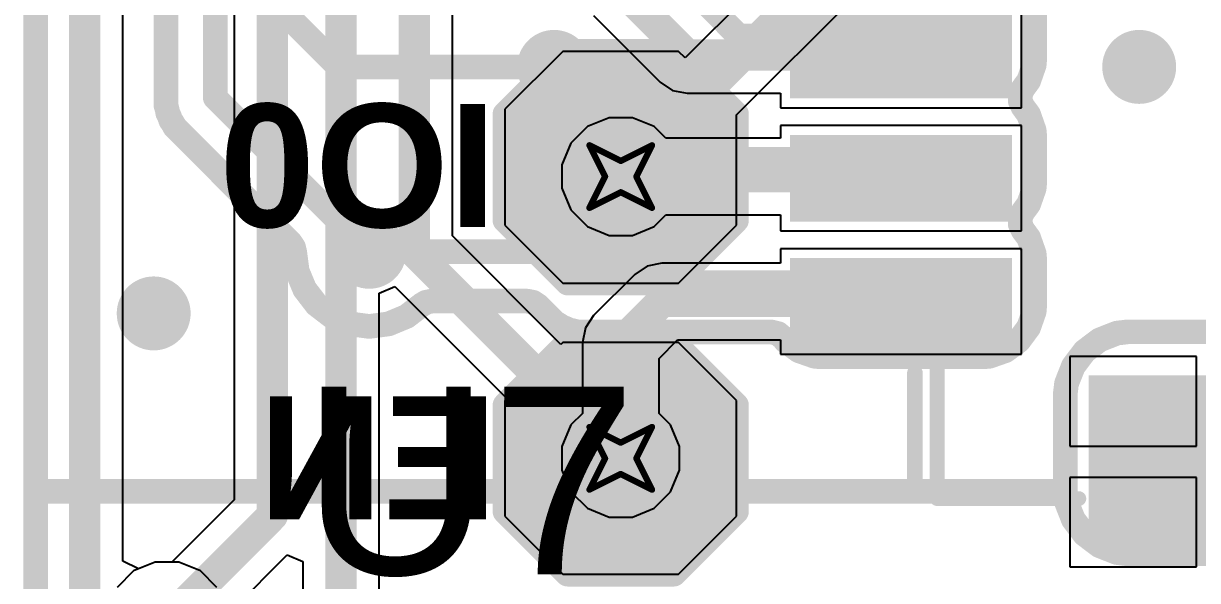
# Model space of a CAD drawing. Header units: inches. Extents: x 0 to 12.4, y -0.6 to 2.2.
# Drawn here: x 2.1051 to 2.4803, y 0.6929 to 0.8708 of the extents above; entities that cross this region are included whole.
import ezdxf

# ---------------------------------------------------------------- set-up
doc = ezdxf.new("R2010")
doc.units = ezdxf.units.IN
doc.header["$MEASUREMENT"] = 0
for name, color, linetype in [('Bottom Layer', 5, 'Continuous'), ('Bottom Overlay', 54, 'Continuous'), ('Bottom Paste', 16, 'Continuous'), ('Bottom Solder', 6, 'Continuous'), ('Dimension', 6, 'Continuous'), ('Drill Drawing', 1, 'Continuous'), ('Mechanical 4', 56, 'Continuous'), ('Top Layer', 1, 'Continuous'), ('Top Overlay', 2, 'Continuous'), ('Top Paste', 8, 'Continuous'), ('Top Solder', 216, 'Continuous'), ('Via Holes', 16, 'Continuous')]:
    doc.layers.add(name, color=color, linetype=linetype)
doc.styles.add('Arial', font='', dxfattribs={"height": 0.2})
doc.styles.add('Arial_Bold', font='', dxfattribs={"height": 0.2})
doc.styles.get('Arial').set_extended_font_data('Arial')
doc.styles.get('Arial_Bold').set_extended_font_data('Arial', bold=True)

# ---------------------------------------------------------------- blocks, each defined once
blk = doc.blocks.new('T__________B_41')
at = {"layer": 'Bottom Layer'}
blk.add_hatch(color=5, dxfattribs=at).paths.add_polyline_path([(0.015, 0.03), (-0.015, 0.03), (-0.03, 0.015), (-0.03, -0.015), (-0.015, -0.03), (0.015, -0.03), (0.03, -0.015), (0.03, 0.015)])
at = {"layer": 'Bottom Paste'}
blk.add_hatch(color=16, dxfattribs=at).paths.add_polyline_path([(0.015, 0.03), (-0.015, 0.03), (-0.03, 0.015), (-0.03, -0.015), (-0.015, -0.03), (0.015, -0.03), (0.03, -0.015), (0.03, 0.015)])
at = {"layer": 'Bottom Solder'}
blk.add_hatch(color=6, dxfattribs=at).paths.add_polyline_path([(0.017, 0.034), (-0.017, 0.034), (-0.034, 0.017), (-0.034, -0.017), (-0.017, -0.034), (0.017, -0.034), (0.034, -0.017), (0.034, 0.017)])
at = {"layer": 'Bottom Overlay', "const_width": 0.007874}
for points in [[(-0.017, 0.037), (-0.037, 0.017)], [(0.017, 0.037), (-0.017, 0.037)], [(0.017, 0.037), (-0.017, 0.037)], [(0.037, 0.017), (0.017, 0.037)], [(-0.037, 0.017), (-0.037, -0.017)], [(0.037, 0.017), (0.037, -0.017)], [(-0.017, -0.037), (-0.037, -0.017)], [(0.037, -0.017), (0.017, -0.037)], [(0.017, -0.037), (-0.017, -0.037)], [(0.017, -0.037), (-0.017, -0.037)]]:
    blk.add_lwpolyline(points, dxfattribs=at)
at = {"layer": 'Bottom Overlay', "const_width": 0.003937}
for points in [[(-0.0189685, 0.037, 1), (-0.0150315, 0.037, 1)], [(-0.0189685, 0.037, 1), (-0.0150315, 0.037, 1)], [(-0.0189685, 0.037, 1), (-0.0150315, 0.037, 1)], [(0.0150315, 0.037, 1), (0.0189685, 0.037, 1)], [(0.0150315, 0.037, 1), (0.0189685, 0.037, 1)], [(0.0150315, 0.037, 1), (0.0189685, 0.037, 1)], [(-0.0389685, 0.017, 1), (-0.0350315, 0.017, 1)], [(-0.0389685, 0.017, 1), (-0.0350315, 0.017, 1)], [(0.0350315, 0.017, 1), (0.0389685, 0.017, 1)], [(0.0350315, 0.017, 1), (0.0389685, 0.017, 1)], [(-0.0389685, -0.017, 1), (-0.0350315, -0.017, 1)], [(-0.0389685, -0.017, 1), (-0.0350315, -0.017, 1)], [(0.0350315, -0.017, 1), (0.0389685, -0.017, 1)], [(0.0350315, -0.017, 1), (0.0389685, -0.017, 1)], [(-0.0189685, -0.037, 1), (-0.0150315, -0.037, 1)], [(-0.0189685, -0.037, 1), (-0.0150315, -0.037, 1)], [(-0.0189685, -0.037, 1), (-0.0150315, -0.037, 1)], [(0.0150315, -0.037, 1), (0.0189685, -0.037, 1)], [(0.0150315, -0.037, 1), (0.0189685, -0.037, 1)], [(0.0150315, -0.037, 1), (0.0189685, -0.037, 1)]]:
    blk.add_lwpolyline(points, format="xyb", close=True, dxfattribs=at)
blk = doc.blocks.new('T__________B_42')
at = {"layer": 'Bottom Layer'}
blk.add_hatch(color=5, dxfattribs=at).paths.add_polyline_path([(0.015, 0.03), (-0.015, 0.03), (-0.03, 0.015), (-0.03, -0.015), (-0.015, -0.03), (0.015, -0.03), (0.03, -0.015), (0.03, 0.015)])
at = {"layer": 'Bottom Paste'}
blk.add_hatch(color=16, dxfattribs=at).paths.add_polyline_path([(0.015, 0.03), (-0.015, 0.03), (-0.03, 0.015), (-0.03, -0.015), (-0.015, -0.03), (0.015, -0.03), (0.03, -0.015), (0.03, 0.015)])
at = {"layer": 'Bottom Solder'}
blk.add_hatch(color=6, dxfattribs=at).paths.add_polyline_path([(0.017, 0.034), (-0.017, 0.034), (-0.034, 0.017), (-0.034, -0.017), (-0.017, -0.034), (0.017, -0.034), (0.034, -0.017), (0.034, 0.017)])
at = {"layer": 'Bottom Overlay', "const_width": 0.007874}
for points in [[(-0.017, 0.037), (-0.037, 0.017)], [(0.017, 0.037), (-0.017, 0.037)], [(0.017, 0.037), (-0.017, 0.037)], [(0.037, 0.017), (0.017, 0.037)], [(-0.037, 0.017), (-0.037, -0.017)], [(0.037, 0.017), (0.037, -0.017)], [(-0.017, -0.037), (-0.037, -0.017)], [(0.037, -0.017), (0.017, -0.037)], [(0.017, -0.037), (-0.017, -0.037)], [(0.017, -0.037), (-0.017, -0.037)]]:
    blk.add_lwpolyline(points, dxfattribs=at)
at = {"layer": 'Bottom Overlay', "const_width": 0.003937}
for points in [[(-0.0189685, 0.037, 1), (-0.0150315, 0.037, 1)], [(-0.0189685, 0.037, 1), (-0.0150315, 0.037, 1)], [(-0.0189685, 0.037, 1), (-0.0150315, 0.037, 1)], [(0.0150315, 0.037, 1), (0.0189685, 0.037, 1)], [(0.0150315, 0.037, 1), (0.0189685, 0.037, 1)], [(0.0150315, 0.037, 1), (0.0189685, 0.037, 1)], [(-0.0389685, 0.017, 1), (-0.0350315, 0.017, 1)], [(-0.0389685, 0.017, 1), (-0.0350315, 0.017, 1)], [(0.0350315, 0.017, 1), (0.0389685, 0.017, 1)], [(0.0350315, 0.017, 1), (0.0389685, 0.017, 1)], [(-0.0389685, -0.017, 1), (-0.0350315, -0.017, 1)], [(-0.0389685, -0.017, 1), (-0.0350315, -0.017, 1)], [(0.0350315, -0.017, 1), (0.0389685, -0.017, 1)], [(0.0350315, -0.017, 1), (0.0389685, -0.017, 1)], [(-0.0189685, -0.037, 1), (-0.0150315, -0.037, 1)], [(-0.0189685, -0.037, 1), (-0.0150315, -0.037, 1)], [(-0.0189685, -0.037, 1), (-0.0150315, -0.037, 1)], [(0.0150315, -0.037, 1), (0.0189685, -0.037, 1)], [(0.0150315, -0.037, 1), (0.0189685, -0.037, 1)], [(0.0150315, -0.037, 1), (0.0189685, -0.037, 1)]]:
    blk.add_lwpolyline(points, format="xyb", close=True, dxfattribs=at)
blk = doc.blocks.new('V________T______55')
at = {"layer": 'Top Layer'}
for points in [[(-0.17322825, 0.08513775), (-0.12598415, 0.08513775), (-0.12598415, 0.01427165), (-0.17322825, 0.01427165)], [(0.12598435, 0.08513775), (0.17322845, 0.08513775), (0.17322845, 0.01427165), (0.12598435, 0.01427165)], [(-0.1082676, -0.01820865), (-0.0885826, -0.01820865), (-0.0885826, -0.08120075), (-0.1082676, -0.08120075)], [(-0.0688975, -0.01820865), (-0.0492125, -0.01820865), (-0.0492125, -0.08120075), (-0.0688975, -0.08120075)], [(-0.0295274, -0.01820865), (-0.0098424, -0.01820865), (-0.0098424, -0.08120075), (-0.0295274, -0.08120075)], [(0.0098426, -0.01820865), (0.0295276, -0.01820865), (0.0295276, -0.08120075), (0.0098426, -0.08120075)], [(0.0492127, -0.01820865), (0.0688977, -0.01820865), (0.0688977, -0.08120075), (0.0492127, -0.08120075)], [(0.0885828, -0.01820865), (0.1082678, -0.01820865), (0.1082678, -0.08120075), (0.0885828, -0.08120075)]]:
    blk.add_hatch(color=1, dxfattribs=at).paths.add_polyline_path(points)
at = {"layer": 'Top Paste'}
for points in [[(-0.17322825, 0.08513775), (-0.12598415, 0.08513775), (-0.12598415, 0.01427165), (-0.17322825, 0.01427165)], [(0.12598435, 0.08513775), (0.17322845, 0.08513775), (0.17322845, 0.01427165), (0.12598435, 0.01427165)], [(-0.1082676, -0.01820865), (-0.0885826, -0.01820865), (-0.0885826, -0.08120075), (-0.1082676, -0.08120075)], [(-0.0688975, -0.01820865), (-0.0492125, -0.01820865), (-0.0492125, -0.08120075), (-0.0688975, -0.08120075)], [(-0.0295274, -0.01820865), (-0.0098424, -0.01820865), (-0.0098424, -0.08120075), (-0.0295274, -0.08120075)], [(0.0098426, -0.01820865), (0.0295276, -0.01820865), (0.0295276, -0.08120075), (0.0098426, -0.08120075)], [(0.0492127, -0.01820865), (0.0688977, -0.01820865), (0.0688977, -0.08120075), (0.0492127, -0.08120075)], [(0.0885828, -0.01820865), (0.1082678, -0.01820865), (0.1082678, -0.08120075), (0.0885828, -0.08120075)]]:
    blk.add_hatch(color=8, dxfattribs=at).paths.add_polyline_path(points)
at = {"layer": 'Top Solder'}
for points in [[(-0.17722825, 0.08913775), (-0.12198415, 0.08913775), (-0.12198415, 0.01027165), (-0.17722825, 0.01027165)], [(0.12198435, 0.08913775), (0.17722845, 0.08913775), (0.17722845, 0.01027165), (0.12198435, 0.01027165)], [(-0.1122676, -0.01420865), (-0.0845826, -0.01420865), (-0.0845826, -0.08520075), (-0.1122676, -0.08520075)], [(-0.0728975, -0.01420865), (-0.0452125, -0.01420865), (-0.0452125, -0.08520075), (-0.0728975, -0.08520075)], [(-0.0335274, -0.01420865), (-0.0058424, -0.01420865), (-0.0058424, -0.08520075), (-0.0335274, -0.08520075)], [(0.0058426, -0.01420865), (0.0335276, -0.01420865), (0.0335276, -0.08520075), (0.0058426, -0.08520075)], [(0.0452127, -0.01420865), (0.0728977, -0.01420865), (0.0728977, -0.08520075), (0.0452127, -0.08520075)], [(0.0845828, -0.01420865), (0.1122678, -0.01420865), (0.1122678, -0.08520075), (0.0845828, -0.08520075)]]:
    blk.add_hatch(color=216, dxfattribs=at).paths.add_polyline_path(points)
at = {"layer": 'Top Overlay', "const_width": 0.005}
for points in [[(0.115441, 0.085559), (-0.113559, 0.085559)], [(-0.159811, -0.0452756), (-0.159811, -0.0047402)], [(0.1598112, -0.0452756), (0.1598112, -0.0047402)], [(-0.1212756, -0.0452756), (-0.159811, -0.0452756)], [(0.1598112, -0.0452756), (0.1212758, -0.0452756)], [(-0.119, -0.061), (-0.124, -0.056)], [(-0.124, -0.066), (-0.124, -0.056)], [(-0.124, -0.066), (-0.119, -0.061)]]:
    blk.add_lwpolyline(points, dxfattribs=at)
at = {"layer": 'Top Overlay', "const_width": 0.0025}
for points in [[(-0.114809, 0.085559, 1), (-0.112309, 0.085559, 1)], [(0.114191, 0.085559, 1), (0.116691, 0.085559, 1)], [(-0.161061, -0.0047402, 1), (-0.158561, -0.0047402, 1)], [(0.1585612, -0.0047402, 1), (0.1610612, -0.0047402, 1)], [(-0.161061, -0.0452756, 1), (-0.158561, -0.0452756, 1)], [(-0.161061, -0.0452756, 1), (-0.158561, -0.0452756, 1)], [(-0.1225256, -0.0452756, 1), (-0.1200256, -0.0452756, 1)], [(0.1200258, -0.0452756, 1), (0.1225258, -0.0452756, 1)], [(0.1585612, -0.0452756, 1), (0.1610612, -0.0452756, 1)], [(0.1585612, -0.0452756, 1), (0.1610612, -0.0452756, 1)], [(-0.12525, -0.056, 1), (-0.12275, -0.056, 1)], [(-0.12525, -0.056, 1), (-0.12275, -0.056, 1)], [(-0.12025, -0.061, 1), (-0.11775, -0.061, 1)], [(-0.12025, -0.061, 1), (-0.11775, -0.061, 1)], [(-0.12525, -0.066, 1), (-0.12275, -0.066, 1)], [(-0.12525, -0.066, 1), (-0.12275, -0.066, 1)]]:
    blk.add_lwpolyline(points, format="xyb", close=True, dxfattribs=at)

msp = doc.modelspace()

# ---------------------------------------------------------------- hatches: boundary and pattern name
at = {"layer": 'Bottom Layer'}
h = msp.add_hatch(color=5, dxfattribs=at)
edge = h.paths.add_edge_path()
edge.add_arc((2.2960079, 0.8219291), 0.011811, 0, 360)
h = msp.add_hatch(color=5, dxfattribs=at)
edge = h.paths.add_edge_path()
edge.add_arc((2.2960079, 0.7319291), 0.011811, 0, 360)
at = {"layer": 'Dimension'}
h = msp.add_hatch(color=6, dxfattribs=at)
edge = h.paths.add_edge_path()
edge.add_arc((2.274699, 0.8569651), 0.011811, 0, 360)
h = msp.add_hatch(color=6, dxfattribs=at)
edge = h.paths.add_edge_path()
edge.add_arc((2.274699, 0.8569651), 0.011811, 0, 360)
h = msp.add_hatch(color=6, dxfattribs=at)
edge = h.paths.add_edge_path()
edge.add_arc((2.4617068, 0.8569651), 0.011811, 0, 360)
h = msp.add_hatch(color=6, dxfattribs=at)
edge = h.paths.add_edge_path()
edge.add_arc((2.2156439, 0.79791), 0.011811, 0, 360)
h = msp.add_hatch(color=6, dxfattribs=at)
edge = h.paths.add_edge_path()
edge.add_arc((2.1467462, 0.778225), 0.011811, 0, 360)
at = {"layer": 'Top Layer'}
h = msp.add_hatch(color=1, dxfattribs=at)
edge = h.paths.add_edge_path()
edge.add_arc((2.2960079, 0.8219291), 0.011811, 0, 360)
h = msp.add_hatch(color=1, dxfattribs=at)
edge = h.paths.add_edge_path()
edge.add_arc((2.2960079, 0.7319291), 0.011811, 0, 360)
at = {"layer": 'Via Holes'}
h = msp.add_hatch(color=7, dxfattribs=at)
edge = h.paths.add_edge_path()
edge.add_arc((2.2960079, 0.8219291), 0.0059055, 0, 360)
h = msp.add_hatch(color=7, dxfattribs=at)
edge = h.paths.add_edge_path()
edge.add_arc((2.2960079, 0.7319291), 0.0059055, 0, 360)

# ---------------------------------------------------------------- linework, layer by layer
at = {"layer": 'Bottom Layer'}
for p, q in [((2.2422351, 0.8030049), (2.2422351, 1.721)), ((2.1724133, 1.131022), (2.1724133, 0.7187163)), ((2.4347649, 0.9779891), (2.3166064, 0.8598306)), ((2.3330079, 0.8416261), (2.4556515, 0.9642697)), ((2.2775079, 0.8619291), (2.2590079, 0.8434291)), ((2.3145079, 0.8619291), (2.2775079, 0.8619291)), ((2.3166064, 0.8598306), (2.3145079, 0.8619291)), ((2.2590079, 0.8434291), (2.2590079, 0.8064291)), ((2.3330079, 0.8064291), (2.3330079, 0.8416261)), ((2.2769094, 0.7683306), (2.2422351, 0.8030049)), ((2.2590079, 0.8064291), (2.2775079, 0.7879291)), ((2.3145079, 0.7879291), (2.3330079, 0.8064291)), ((2.2188317, 0.7847312), (2.2238317, 0.7868023)), ((2.2188317, 0.6304714), (2.2188317, 0.7847312)), ((2.2238317, 0.7868023), (2.2596064, 0.7510276)), ((2.2775079, 0.7879291), (2.3145079, 0.7879291)), ((2.2775079, 0.7689291), (2.2769094, 0.7683306)), ((2.3145079, 0.7689291), (2.2775079, 0.7689291)), ((2.3330079, 0.7504291), (2.3145079, 0.7689291)), ((2.2596064, 0.7510276), (2.2590079, 0.7504291)), ((2.2590079, 0.7504291), (2.2590079, 0.7134291)), ((2.3330079, 0.7134291), (2.3330079, 0.7504291)), ((2.1724133, 0.7187163), (2.152508, 0.698811)), ((2.2590079, 0.7134291), (2.2775079, 0.6949291)), ((2.3145079, 0.6949291), (2.3330079, 0.7134291)), ((2.1472583, 0.698811), (2.1403444, 0.6959472)), ((2.152508, 0.698811), (2.1472583, 0.698811)), ((2.169811, 0.681508), (2.1893615, 0.7010585)), ((2.1893615, 0.7010585), (2.1943615, 0.6989874)), ((2.1943615, 0.6989874), (2.1943615, 0.6254035)), ((2.1403444, 0.6959472), (2.1350528, 0.6906556)), ((2.2775079, 0.6949291), (2.3145079, 0.6949291))]:
    msp.add_line(p, q, dxfattribs=at)
at = {"layer": 'Bottom Layer', "const_width": 0.01}
for points in [[(2.23, 0.797937), (2.23, 1.721)], [(2.2065966, 0.6254035), (2.2065966, 1.4204034)], [(2.1846484, 0.7136484), (2.1846484, 1.1703517)], [(2.2960079, 0.8219291), (2.447, 0.9729212)], [(2.23, 0.797937), (2.2960079, 0.7319291)], [(2.151, 0.68), (2.1846484, 0.7136484)]]:
    msp.add_lwpolyline(points, dxfattribs=at)
at = {"layer": 'Bottom Layer', "const_width": 0.005}
for points in [[(2.2935079, 0.8219291, 1), (2.2985079, 0.8219291, 1)], [(2.2275, 0.797937, 1), (2.2325, 0.797937, 1)], [(2.2275, 0.797937, 1), (2.2325, 0.797937, 1)], [(2.2935079, 0.7319291, 1), (2.2985079, 0.7319291, 1)], [(2.1821484, 0.7136484, 1), (2.1871484, 0.7136484, 1)], [(2.1821484, 0.7136484, 1), (2.1871484, 0.7136484, 1)]]:
    msp.add_lwpolyline(points, format="xyb", close=True, dxfattribs=at)
at = {"layer": 'Dimension', "const_width": 0.007874}
for points in [[(2.1090691, 0.7214099), (2.1090691, 1.11977)], [(2.1506635, 0.84962), (2.1506635, 1.0058438)], [(2.1664313, 0.8471226), (2.1664313, 1.0046029)], [(2.3140691, 0.8864927), (2.3337541, 0.8668076)], [(2.1861163, 0.8766502), (2.2058013, 0.8569651)], [(2.428262, 0.8587657), (2.428262, 0.8748496)], [(2.3337541, 0.8668076), (2.3859194, 0.8668076)], [(2.2058013, 0.8569651), (2.274699, 0.8569651)], [(2.274699, 0.8569651), (2.3042265, 0.8274376)], [(2.4263837, 0.8525209), (2.4281496, 0.8575675)], [(2.4281496, 0.8575675), (2.428262, 0.8587657)], [(2.424539, 0.8500214), (2.4263837, 0.8525209)], [(2.1506635, 0.8446252), (2.1506635, 0.84962)], [(2.4236944, 0.8481496), (2.424539, 0.8500214)], [(2.4236944, 0.8460958), (2.4236944, 0.8481496)], [(2.1506635, 0.8446252), (2.1507822, 0.8442598)], [(2.1507822, 0.8442598), (2.1507823, 0.8442597)], [(2.1507823, 0.8442597), (2.1509331, 0.8437956)], [(2.1664313, 0.8471226), (2.2156439, 0.79791)], [(2.4236944, 0.8460958), (2.424539, 0.8442238)], [(2.424539, 0.8442238), (2.4263837, 0.8417243)], [(2.1509331, 0.8437956), (2.1511118, 0.843051)], [(2.1511118, 0.843051), (2.1512483, 0.8421894)], [(2.1512483, 0.8421894), (2.1514227, 0.8418472)], [(2.1514227, 0.8418472), (2.1514228, 0.841847)], [(2.1514228, 0.841847), (2.1516443, 0.8414122)], [(2.1516443, 0.8414122), (2.1519374, 0.8407045)], [(2.1519374, 0.8407045), (2.152207, 0.839875)], [(2.4263837, 0.8417243), (2.4281496, 0.8366777)], [(2.152207, 0.839875), (2.1524327, 0.8395643)], [(2.1524327, 0.8395643), (2.1524328, 0.8395641)], [(2.1524328, 0.8395641), (2.1527197, 0.8391693)], [(2.1527197, 0.8391693), (2.1531198, 0.8385164)], [(2.1531198, 0.8385164), (2.1532891, 0.8381841)], [(2.1532891, 0.8381841), (2.1535159, 0.8377391)], [(2.1535159, 0.8377391), (2.1537875, 0.8374674)], [(2.1537875, 0.8374674), (2.1537876, 0.8374674)], [(2.1537876, 0.8374674), (2.1544042, 0.8368507)], [(2.1544042, 0.8368507), (2.1544043, 0.8368506)], [(2.1544043, 0.8368506), (2.19041, 0.800845)], [(2.4281496, 0.8366777), (2.428262, 0.8354795)], [(2.428262, 0.8193956), (2.428262, 0.8354795)], [(2.3042265, 0.8274376), (2.3859194, 0.8274376)], [(2.4263837, 0.8131509), (2.4281496, 0.8181974)], [(2.4281496, 0.8181974), (2.428262, 0.8193956)], [(2.4236944, 0.8087794), (2.424539, 0.8106514)], [(2.424539, 0.8106514), (2.4263837, 0.8131509)], [(2.4236944, 0.8067256), (2.4236944, 0.8087794)], [(2.4236944, 0.8067256), (2.424539, 0.8048537)], [(2.424539, 0.8048537), (2.4263837, 0.8023542)], [(2.19041, 0.800845), (2.1914679, 0.7992619)], [(2.1914679, 0.7992619), (2.1917387, 0.7979022)], [(2.4263837, 0.8023542), (2.4281496, 0.7973076)], [(2.1917387, 0.7979022), (2.1917981, 0.79791)], [(2.1917981, 0.79791), (2.1925688, 0.7920556)], [(2.2156439, 0.79791), (2.274699, 0.79791)], [(2.274699, 0.79791), (2.2845415, 0.7880675)], [(2.4281496, 0.7973076), (2.428262, 0.7961095)], [(2.428262, 0.7800255), (2.428262, 0.7961095)], [(2.1925688, 0.7920556), (2.1925689, 0.7920554)], [(2.1925689, 0.7920554), (2.1926106, 0.7917383)], [(2.1926106, 0.7917383), (2.192733, 0.7914428)], [(2.192733, 0.7914428), (2.1927331, 0.7914426)], [(2.1927331, 0.7914426), (2.1948704, 0.7862827)], [(2.2845415, 0.7880675), (2.3859194, 0.7880675)], [(2.1948704, 0.7862827), (2.1949928, 0.7859871)], [(2.1949928, 0.7859871), (2.1987824, 0.7810485)], [(2.1987824, 0.7810485), (2.203721, 0.777259)], [(2.2275667, 0.777259), (2.2325054, 0.7810485)], [(2.2325054, 0.7810485), (2.2325419, 0.7810009)], [(2.2325419, 0.7810009), (2.233694, 0.7817707)], [(2.233694, 0.7817707), (2.2355622, 0.7821423)], [(2.2355622, 0.7821423), (2.2661456, 0.7821423)], [(2.2661456, 0.7821423), (2.2680138, 0.7817707)], [(2.2680138, 0.7817707), (2.2695976, 0.7807124)], [(2.2695976, 0.7807124), (2.271626, 0.778684)], [(2.203721, 0.777259), (2.2094721, 0.7748768)], [(2.2218156, 0.7748768), (2.2275667, 0.777259)], [(2.271626, 0.778684), (2.2716261, 0.778684)], [(2.2716261, 0.7786839), (2.2716261, 0.778684)], [(2.2716261, 0.7786839), (2.2751579, 0.7751521)], [(2.4263837, 0.7737808), (2.4281496, 0.7788274)], [(2.4281496, 0.7788274), (2.428262, 0.7800255)], [(2.2094721, 0.7748768), (2.2156439, 0.7740643)], [(2.2156439, 0.7740643), (2.2218156, 0.7748768)], [(2.2751579, 0.7751521), (2.2759351, 0.7747562)], [(2.2759351, 0.7747562), (2.2765883, 0.7743559)], [(2.2765883, 0.7743559), (2.2766755, 0.7742925)], [(2.2766755, 0.7742925), (2.2772939, 0.7738432)], [(2.2772939, 0.7738432), (2.2781235, 0.7735737)], [(2.2781235, 0.7735737), (2.2788307, 0.7732807)], [(2.2788307, 0.7732807), (2.2796083, 0.7728846)], [(2.2796083, 0.7728846), (2.2804698, 0.7727482)], [(2.4232088, 0.7694789), (2.4263837, 0.7737808)], [(2.2804698, 0.7727482), (2.2812145, 0.7725694)], [(2.2812145, 0.7725694), (2.2820441, 0.7722998)], [(2.2820441, 0.7722998), (2.2833001, 0.7722998)], [(2.2833001, 0.7722998), (2.2833004, 0.7722998)], [(2.2833004, 0.7722998), (2.2833006, 0.7722998)], [(2.2833006, 0.7722998), (2.3440837, 0.7722998)], [(2.3440837, 0.7722998), (2.3462838, 0.7717759)], [(2.3462838, 0.7717759), (2.3480116, 0.7703169)], [(2.3480116, 0.7703169), (2.3486301, 0.7694789)], [(2.3486301, 0.7694789), (2.3489244, 0.7692617)], [(2.3489244, 0.7692617), (2.3489246, 0.7692615)], [(2.3489246, 0.7692615), (2.3523287, 0.7667492)], [(2.4189069, 0.766304), (2.4232088, 0.7694789)], [(2.444535, 0.766337), (2.4487501, 0.7695334)], [(2.4487501, 0.7695335), (2.4490162, 0.7697352)], [(2.4487501, 0.7695334), (2.4487501, 0.7695335)], [(2.4490162, 0.7697352), (2.4493268, 0.7698578)], [(2.4493268, 0.7698578), (2.449327, 0.7698578)], [(2.449327, 0.7698578), (2.4542674, 0.7718061)], [(2.4542674, 0.7718061), (2.4542675, 0.7718061)], [(2.4542675, 0.7718061), (2.4545587, 0.7719209)], [(2.4545587, 0.7719209), (2.4548692, 0.7719582)], [(2.4548692, 0.7719582), (2.4548695, 0.7719583)], [(2.4548695, 0.7719583), (2.4578965, 0.7723218)], [(2.4578965, 0.7723218), (2.4578971, 0.7723218)], [(2.4578971, 0.7723218), (2.4580414, 0.7723391)], [(2.4580414, 0.7723391), (2.5126164, 0.7723391)], [(2.3523287, 0.7667492), (2.352932, 0.766304)], [(2.352932, 0.766304), (2.3579785, 0.7645381)], [(2.4138604, 0.7645381), (2.4189069, 0.766304)], [(2.4410615, 0.7619056), (2.4440672, 0.7658693)], [(2.4440672, 0.7658693), (2.4440674, 0.7658695)], [(2.4440674, 0.7658695), (2.444269, 0.7661353)], [(2.444269, 0.7661353), (2.4445348, 0.7663369)], [(2.4445348, 0.7663369), (2.444535, 0.766337)], [(2.3579785, 0.7645381), (2.3591767, 0.7644257)], [(2.3591767, 0.7644257), (2.4125483, 0.7644257)], [(2.4125483, 0.7644257), (2.4126622, 0.7644257)], [(2.4126622, 0.7644257), (2.4138604, 0.7645381)], [(2.440669, 0.761388), (2.4410615, 0.7619056)], [(2.4390141, 0.7571914), (2.4405465, 0.7610773)], [(2.4405465, 0.7610774), (2.440669, 0.761388)], [(2.4405465, 0.7610773), (2.4405465, 0.7610774)], [(2.4380825, 0.7525077), (2.438446, 0.7555348)], [(2.438446, 0.755535), (2.4384833, 0.7558456)], [(2.438446, 0.7555348), (2.438446, 0.755535)], [(2.4384833, 0.7558456), (2.4390141, 0.7571914)], [(2.4380651, 0.7523628), (2.4380824, 0.7525071)], [(2.4380651, 0.7214099), (2.4380651, 0.7523628)], [(2.4380824, 0.7525071), (2.4380825, 0.7525077)], [(2.1090691, 0.6207446), (2.1090691, 0.7214099)], [(2.1090691, 0.7214099), (2.4380651, 0.7214099)], [(2.1090691, 0.7214099), (2.4380651, 0.7214099)], [(2.4380651, 0.7214099), (2.4380824, 0.7212656)], [(2.4380824, 0.7212656), (2.4380825, 0.7212651)], [(2.4380825, 0.7212651), (2.438446, 0.718238)], [(2.438446, 0.7182378), (2.438446, 0.718238)], [(2.438446, 0.7182378), (2.4384833, 0.7179272)], [(2.4384833, 0.7179272), (2.440669, 0.7123847)], [(2.440669, 0.7123847), (2.444269, 0.7076375)], [(2.444269, 0.7076375), (2.4490162, 0.7040375)], [(2.4490162, 0.7040375), (2.4545587, 0.7018519)], [(2.4545587, 0.7018519), (2.4580414, 0.7014336)], [(2.4580414, 0.7014336), (2.5124707, 0.7014336)]]:
    msp.add_lwpolyline(points, dxfattribs=at)
at = {"layer": 'Dimension', "const_width": 0.003937}
for points in [[(2.3317856, 0.8668076, 1), (2.3357226, 0.8668076, 1)], [(2.3317856, 0.8668076, 1), (2.3357226, 0.8668076, 1)], [(2.3839509, 0.8668076, 1), (2.3878879, 0.8668076, 1)], [(2.2038328, 0.8569651, 1), (2.2077698, 0.8569651, 1)], [(2.2038328, 0.8569651, 1), (2.2077698, 0.8569651, 1)], [(2.2727305, 0.8569651, 1), (2.2766675, 0.8569651, 1)], [(2.2727305, 0.8569651, 1), (2.2766675, 0.8569651, 1)], [(2.4261811, 0.8575675, 1), (2.4301181, 0.8575675, 1)], [(2.4261811, 0.8575675, 1), (2.4301181, 0.8575675, 1)], [(2.4262935, 0.8587657, 1), (2.4302305, 0.8587657, 1)], [(2.4262935, 0.8587657, 1), (2.4302305, 0.8587657, 1)], [(2.4244152, 0.8525209, 1), (2.4283522, 0.8525209, 1)], [(2.4244152, 0.8525209, 1), (2.4283522, 0.8525209, 1)], [(2.148695, 0.84962, 1), (2.152632, 0.84962, 1)], [(2.148695, 0.84962, 1), (2.152632, 0.84962, 1)], [(2.4217259, 0.8481496, 1), (2.4256629, 0.8481496, 1)], [(2.4217259, 0.8481496, 1), (2.4256629, 0.8481496, 1)], [(2.4225705, 0.8500214, 1), (2.4265075, 0.8500214, 1)], [(2.4225705, 0.8500214, 1), (2.4265075, 0.8500214, 1)], [(2.148695, 0.8446252, 1), (2.152632, 0.8446252, 1)], [(2.148695, 0.8446252, 1), (2.152632, 0.8446252, 1)], [(2.1488137, 0.8442598, 1), (2.1527507, 0.8442598, 1)], [(2.1488137, 0.8442598, 1), (2.1527507, 0.8442598, 1)], [(2.1488138, 0.8442597, 1), (2.1527508, 0.8442597, 1)], [(2.1488138, 0.8442597, 1), (2.1527508, 0.8442597, 1)], [(2.1644628, 0.8471226, 1), (2.1683998, 0.8471226, 1)], [(2.1644628, 0.8471226, 1), (2.1683998, 0.8471226, 1)], [(2.4217259, 0.8460958, 1), (2.4256629, 0.8460958, 1)], [(2.4217259, 0.8460958, 1), (2.4256629, 0.8460958, 1)], [(2.4225705, 0.8442238, 1), (2.4265075, 0.8442238, 1)], [(2.4225705, 0.8442238, 1), (2.4265075, 0.8442238, 1)], [(2.1489646, 0.8437956, 1), (2.1529016, 0.8437956, 1)], [(2.1489646, 0.8437956, 1), (2.1529016, 0.8437956, 1)], [(2.1491433, 0.843051, 1), (2.1530803, 0.843051, 1)], [(2.1491433, 0.843051, 1), (2.1530803, 0.843051, 1)], [(2.1492798, 0.8421894, 1), (2.1532168, 0.8421894, 1)], [(2.1492798, 0.8421894, 1), (2.1532168, 0.8421894, 1)], [(2.1494542, 0.8418472, 1), (2.1533912, 0.8418472, 1)], [(2.1494542, 0.8418472, 1), (2.1533912, 0.8418472, 1)], [(2.1494543, 0.841847, 1), (2.1533913, 0.841847, 1)], [(2.1494543, 0.841847, 1), (2.1533913, 0.841847, 1)], [(2.1496758, 0.8414122, 1), (2.1536128, 0.8414122, 1)], [(2.1496758, 0.8414122, 1), (2.1536128, 0.8414122, 1)], [(2.1499689, 0.8407045, 1), (2.1539059, 0.8407045, 1)], [(2.1499689, 0.8407045, 1), (2.1539059, 0.8407045, 1)], [(2.4244152, 0.8417243, 1), (2.4283522, 0.8417243, 1)], [(2.4244152, 0.8417243, 1), (2.4283522, 0.8417243, 1)], [(2.1502385, 0.839875, 1), (2.1541755, 0.839875, 1)], [(2.1502385, 0.839875, 1), (2.1541755, 0.839875, 1)], [(2.1504642, 0.8395643, 1), (2.1544012, 0.8395643, 1)], [(2.1504642, 0.8395643, 1), (2.1544012, 0.8395643, 1)], [(2.1504643, 0.8395641, 1), (2.1544013, 0.8395641, 1)], [(2.1504643, 0.8395641, 1), (2.1544013, 0.8395641, 1)], [(2.1507512, 0.8391693, 1), (2.1546882, 0.8391693, 1)], [(2.1507512, 0.8391693, 1), (2.1546882, 0.8391693, 1)], [(2.1511513, 0.8385164, 1), (2.1550883, 0.8385164, 1)], [(2.1511513, 0.8385164, 1), (2.1550883, 0.8385164, 1)], [(2.1513206, 0.8381841, 1), (2.1552576, 0.8381841, 1)], [(2.1513206, 0.8381841, 1), (2.1552576, 0.8381841, 1)], [(2.1515474, 0.8377391, 1), (2.1554844, 0.8377391, 1)], [(2.1515474, 0.8377391, 1), (2.1554844, 0.8377391, 1)], [(2.151819, 0.8374674, 1), (2.155756, 0.8374674, 1)], [(2.151819, 0.8374674, 1), (2.155756, 0.8374674, 1)], [(2.1518191, 0.8374674, 1), (2.1557561, 0.8374674, 1)], [(2.1518191, 0.8374674, 1), (2.1557561, 0.8374674, 1)], [(2.1524357, 0.8368507, 1), (2.1563727, 0.8368507, 1)], [(2.1524357, 0.8368507, 1), (2.1563727, 0.8368507, 1)], [(2.1524358, 0.8368506, 1), (2.1563728, 0.8368506, 1)], [(2.1524358, 0.8368506, 1), (2.1563728, 0.8368506, 1)], [(2.4261811, 0.8366777, 1), (2.4301181, 0.8366777, 1)], [(2.4261811, 0.8366777, 1), (2.4301181, 0.8366777, 1)], [(2.4262935, 0.8354795, 1), (2.4302305, 0.8354795, 1)], [(2.4262935, 0.8354795, 1), (2.4302305, 0.8354795, 1)], [(2.302258, 0.8274376, 1), (2.306195, 0.8274376, 1)], [(2.302258, 0.8274376, 1), (2.306195, 0.8274376, 1)], [(2.3839509, 0.8274376, 1), (2.3878879, 0.8274376, 1)], [(2.4261811, 0.8181974, 1), (2.4301181, 0.8181974, 1)], [(2.4261811, 0.8181974, 1), (2.4301181, 0.8181974, 1)], [(2.4262935, 0.8193956, 1), (2.4302305, 0.8193956, 1)], [(2.4262935, 0.8193956, 1), (2.4302305, 0.8193956, 1)], [(2.4225705, 0.8106514, 1), (2.4265075, 0.8106514, 1)], [(2.4225705, 0.8106514, 1), (2.4265075, 0.8106514, 1)], [(2.4244152, 0.8131509, 1), (2.4283522, 0.8131509, 1)], [(2.4244152, 0.8131509, 1), (2.4283522, 0.8131509, 1)], [(2.4217259, 0.8087794, 1), (2.4256629, 0.8087794, 1)], [(2.4217259, 0.8087794, 1), (2.4256629, 0.8087794, 1)], [(2.4217259, 0.8067256, 1), (2.4256629, 0.8067256, 1)], [(2.4217259, 0.8067256, 1), (2.4256629, 0.8067256, 1)], [(2.4225705, 0.8048537, 1), (2.4265075, 0.8048537, 1)], [(2.4225705, 0.8048537, 1), (2.4265075, 0.8048537, 1)], [(2.1884415, 0.800845, 1), (2.1923785, 0.800845, 1)], [(2.1884415, 0.800845, 1), (2.1923785, 0.800845, 1)], [(2.1894994, 0.7992619, 1), (2.1934364, 0.7992619, 1)], [(2.1894994, 0.7992619, 1), (2.1934364, 0.7992619, 1)], [(2.4244152, 0.8023542, 1), (2.4283522, 0.8023542, 1)], [(2.4244152, 0.8023542, 1), (2.4283522, 0.8023542, 1)], [(2.1897702, 0.7979022, 1), (2.1937072, 0.7979022, 1)], [(2.1897702, 0.7979022, 1), (2.1937072, 0.7979022, 1)], [(2.1898296, 0.79791, 1), (2.1937666, 0.79791, 1)], [(2.1898296, 0.79791, 1), (2.1937666, 0.79791, 1)], [(2.2136754, 0.79791, 1), (2.2176124, 0.79791, 1)], [(2.2136754, 0.79791, 1), (2.2176124, 0.79791, 1)], [(2.2727305, 0.79791, 1), (2.2766675, 0.79791, 1)], [(2.2727305, 0.79791, 1), (2.2766675, 0.79791, 1)], [(2.4261811, 0.7973076, 1), (2.4301181, 0.7973076, 1)], [(2.4261811, 0.7973076, 1), (2.4301181, 0.7973076, 1)], [(2.4262935, 0.7961095, 1), (2.4302305, 0.7961095, 1)], [(2.4262935, 0.7961095, 1), (2.4302305, 0.7961095, 1)], [(2.1906003, 0.7920556, 1), (2.1945373, 0.7920556, 1)], [(2.1906003, 0.7920556, 1), (2.1945373, 0.7920556, 1)], [(2.1906004, 0.7920554, 1), (2.1945374, 0.7920554, 1)], [(2.1906004, 0.7920554, 1), (2.1945374, 0.7920554, 1)], [(2.1906421, 0.7917383, 1), (2.1945791, 0.7917383, 1)], [(2.1906421, 0.7917383, 1), (2.1945791, 0.7917383, 1)], [(2.1907645, 0.7914428, 1), (2.1947015, 0.7914428, 1)], [(2.1907645, 0.7914428, 1), (2.1947015, 0.7914428, 1)], [(2.1907646, 0.7914426, 1), (2.1947016, 0.7914426, 1)], [(2.1907646, 0.7914426, 1), (2.1947016, 0.7914426, 1)], [(2.282573, 0.7880675, 1), (2.28651, 0.7880675, 1)], [(2.282573, 0.7880675, 1), (2.28651, 0.7880675, 1)], [(2.3839509, 0.7880675, 1), (2.3878879, 0.7880675, 1)], [(2.1929019, 0.7862827, 1), (2.1968389, 0.7862827, 1)], [(2.1929019, 0.7862827, 1), (2.1968389, 0.7862827, 1)], [(2.1930243, 0.7859871, 1), (2.1969613, 0.7859871, 1)], [(2.1930243, 0.7859871, 1), (2.1969613, 0.7859871, 1)], [(2.1968139, 0.7810485, 1), (2.2007509, 0.7810485, 1)], [(2.1968139, 0.7810485, 1), (2.2007509, 0.7810485, 1)], [(2.2305369, 0.7810485, 1), (2.2344739, 0.7810485, 1)], [(2.2305369, 0.7810485, 1), (2.2344739, 0.7810485, 1)], [(2.2305734, 0.7810009, 1), (2.2345104, 0.7810009, 1)], [(2.2305734, 0.7810009, 1), (2.2345104, 0.7810009, 1)], [(2.2317255, 0.7817707, 1), (2.2356625, 0.7817707, 1)], [(2.2317255, 0.7817707, 1), (2.2356625, 0.7817707, 1)], [(2.2335937, 0.7821423, 1), (2.2375307, 0.7821423, 1)], [(2.2335937, 0.7821423, 1), (2.2375307, 0.7821423, 1)], [(2.2641771, 0.7821423, 1), (2.2681141, 0.7821423, 1)], [(2.2641771, 0.7821423, 1), (2.2681141, 0.7821423, 1)], [(2.2660453, 0.7817707, 1), (2.2699823, 0.7817707, 1)], [(2.2660453, 0.7817707, 1), (2.2699823, 0.7817707, 1)], [(2.2676291, 0.7807124, 1), (2.2715661, 0.7807124, 1)], [(2.2676291, 0.7807124, 1), (2.2715661, 0.7807124, 1)], [(2.2017525, 0.777259, 1), (2.2056895, 0.777259, 1)], [(2.2017525, 0.777259, 1), (2.2056895, 0.777259, 1)], [(2.2255982, 0.777259, 1), (2.2295352, 0.777259, 1)], [(2.2255982, 0.777259, 1), (2.2295352, 0.777259, 1)], [(2.2696575, 0.778684, 1), (2.2735945, 0.778684, 1)], [(2.2696575, 0.778684, 1), (2.2735945, 0.778684, 1)], [(2.2696576, 0.778684, 1), (2.2735946, 0.778684, 1)], [(2.2696576, 0.778684, 1), (2.2735946, 0.778684, 1)], [(2.2696576, 0.7786839, 1), (2.2735946, 0.7786839, 1)], [(2.2696576, 0.7786839, 1), (2.2735946, 0.7786839, 1)], [(2.4261811, 0.7788274, 1), (2.4301181, 0.7788274, 1)], [(2.4261811, 0.7788274, 1), (2.4301181, 0.7788274, 1)], [(2.4262935, 0.7800255, 1), (2.4302305, 0.7800255, 1)], [(2.4262935, 0.7800255, 1), (2.4302305, 0.7800255, 1)], [(2.2075036, 0.7748768, 1), (2.2114406, 0.7748768, 1)], [(2.2075036, 0.7748768, 1), (2.2114406, 0.7748768, 1)], [(2.2136754, 0.7740643, 1), (2.2176124, 0.7740643, 1)], [(2.2136754, 0.7740643, 1), (2.2176124, 0.7740643, 1)], [(2.2198471, 0.7748768, 1), (2.2237841, 0.7748768, 1)], [(2.2198471, 0.7748768, 1), (2.2237841, 0.7748768, 1)], [(2.2731894, 0.7751521, 1), (2.2771264, 0.7751521, 1)], [(2.2731894, 0.7751521, 1), (2.2771264, 0.7751521, 1)], [(2.2739666, 0.7747562, 1), (2.2779036, 0.7747562, 1)], [(2.2739666, 0.7747562, 1), (2.2779036, 0.7747562, 1)], [(2.2746198, 0.7743559, 1), (2.2785568, 0.7743559, 1)], [(2.2746198, 0.7743559, 1), (2.2785568, 0.7743559, 1)], [(2.274707, 0.7742925, 1), (2.278644, 0.7742925, 1)], [(2.274707, 0.7742925, 1), (2.278644, 0.7742925, 1)], [(2.2753254, 0.7738432, 1), (2.2792624, 0.7738432, 1)], [(2.2753254, 0.7738432, 1), (2.2792624, 0.7738432, 1)], [(2.276155, 0.7735737, 1), (2.280092, 0.7735737, 1)], [(2.276155, 0.7735737, 1), (2.280092, 0.7735737, 1)], [(2.2768622, 0.7732807, 1), (2.2807992, 0.7732807, 1)], [(2.2768622, 0.7732807, 1), (2.2807992, 0.7732807, 1)], [(2.2776398, 0.7728846, 1), (2.2815768, 0.7728846, 1)], [(2.2776398, 0.7728846, 1), (2.2815768, 0.7728846, 1)], [(2.4244152, 0.7737808, 1), (2.4283522, 0.7737808, 1)], [(2.4244152, 0.7737808, 1), (2.4283522, 0.7737808, 1)], [(2.2785013, 0.7727482, 1), (2.2824383, 0.7727482, 1)], [(2.2785013, 0.7727482, 1), (2.2824383, 0.7727482, 1)], [(2.279246, 0.7725694, 1), (2.283183, 0.7725694, 1)], [(2.279246, 0.7725694, 1), (2.283183, 0.7725694, 1)], [(2.2800756, 0.7722998, 1), (2.2840126, 0.7722998, 1)], [(2.2800756, 0.7722998, 1), (2.2840126, 0.7722998, 1)], [(2.2813316, 0.7722998, 1), (2.2852686, 0.7722998, 1)], [(2.2813316, 0.7722998, 1), (2.2852686, 0.7722998, 1)], [(2.2813319, 0.7722998, 1), (2.2852689, 0.7722998, 1)], [(2.2813319, 0.7722998, 1), (2.2852689, 0.7722998, 1)], [(2.2813321, 0.7722998, 1), (2.2852691, 0.7722998, 1)], [(2.2813321, 0.7722998, 1), (2.2852691, 0.7722998, 1)], [(2.3421152, 0.7722998, 1), (2.3460522, 0.7722998, 1)], [(2.3421152, 0.7722998, 1), (2.3460522, 0.7722998, 1)], [(2.3443153, 0.7717759, 1), (2.3482523, 0.7717759, 1)], [(2.3443153, 0.7717759, 1), (2.3482523, 0.7717759, 1)], [(2.3460431, 0.7703169, 1), (2.3499801, 0.7703169, 1)], [(2.3460431, 0.7703169, 1), (2.3499801, 0.7703169, 1)], [(2.3466616, 0.7694789, 1), (2.3505986, 0.7694789, 1)], [(2.3466616, 0.7694789, 1), (2.3505986, 0.7694789, 1)], [(2.3469559, 0.7692617, 1), (2.3508929, 0.7692617, 1)], [(2.3469559, 0.7692617, 1), (2.3508929, 0.7692617, 1)], [(2.3469561, 0.7692615, 1), (2.3508931, 0.7692615, 1)], [(2.3469561, 0.7692615, 1), (2.3508931, 0.7692615, 1)], [(2.4212403, 0.7694789, 1), (2.4251773, 0.7694789, 1)], [(2.4212403, 0.7694789, 1), (2.4251773, 0.7694789, 1)], [(2.4467816, 0.7695335, 1), (2.4507186, 0.7695335, 1)], [(2.4467816, 0.7695335, 1), (2.4507186, 0.7695335, 1)], [(2.4467816, 0.7695334, 1), (2.4507186, 0.7695334, 1)], [(2.4467816, 0.7695334, 1), (2.4507186, 0.7695334, 1)], [(2.4470477, 0.7697352, 1), (2.4509847, 0.7697352, 1)], [(2.4470477, 0.7697352, 1), (2.4509847, 0.7697352, 1)], [(2.4473583, 0.7698578, 1), (2.4512953, 0.7698578, 1)], [(2.4473583, 0.7698578, 1), (2.4512953, 0.7698578, 1)], [(2.4473585, 0.7698578, 1), (2.4512955, 0.7698578, 1)], [(2.4473585, 0.7698578, 1), (2.4512955, 0.7698578, 1)], [(2.4522989, 0.7718061, 1), (2.4562359, 0.7718061, 1)], [(2.4522989, 0.7718061, 1), (2.4562359, 0.7718061, 1)], [(2.452299, 0.7718061, 1), (2.456236, 0.7718061, 1)], [(2.452299, 0.7718061, 1), (2.456236, 0.7718061, 1)], [(2.4525902, 0.7719209, 1), (2.4565272, 0.7719209, 1)], [(2.4525902, 0.7719209, 1), (2.4565272, 0.7719209, 1)], [(2.4529007, 0.7719582, 1), (2.4568377, 0.7719582, 1)], [(2.4529007, 0.7719582, 1), (2.4568377, 0.7719582, 1)], [(2.452901, 0.7719583, 1), (2.456838, 0.7719583, 1)], [(2.452901, 0.7719583, 1), (2.456838, 0.7719583, 1)], [(2.455928, 0.7723218, 1), (2.459865, 0.7723218, 1)], [(2.455928, 0.7723218, 1), (2.459865, 0.7723218, 1)], [(2.4559286, 0.7723218, 1), (2.4598656, 0.7723218, 1)], [(2.4559286, 0.7723218, 1), (2.4598656, 0.7723218, 1)], [(2.4560729, 0.7723391, 1), (2.4600099, 0.7723391, 1)], [(2.4560729, 0.7723391, 1), (2.4600099, 0.7723391, 1)], [(2.3503602, 0.7667492, 1), (2.3542972, 0.7667492, 1)], [(2.3503602, 0.7667492, 1), (2.3542972, 0.7667492, 1)], [(2.3509635, 0.766304, 1), (2.3549005, 0.766304, 1)], [(2.3509635, 0.766304, 1), (2.3549005, 0.766304, 1)], [(2.4169384, 0.766304, 1), (2.4208754, 0.766304, 1)], [(2.4169384, 0.766304, 1), (2.4208754, 0.766304, 1)], [(2.4420987, 0.7658693, 1), (2.4460357, 0.7658693, 1)], [(2.4420987, 0.7658693, 1), (2.4460357, 0.7658693, 1)], [(2.4420989, 0.7658695, 1), (2.4460359, 0.7658695, 1)], [(2.4420989, 0.7658695, 1), (2.4460359, 0.7658695, 1)], [(2.4423005, 0.7661353, 1), (2.4462375, 0.7661353, 1)], [(2.4423005, 0.7661353, 1), (2.4462375, 0.7661353, 1)], [(2.4425663, 0.7663369, 1), (2.4465033, 0.7663369, 1)], [(2.4425663, 0.7663369, 1), (2.4465033, 0.7663369, 1)], [(2.4425665, 0.766337, 1), (2.4465035, 0.766337, 1)], [(2.4425665, 0.766337, 1), (2.4465035, 0.766337, 1)], [(2.35601, 0.7645381, 1), (2.359947, 0.7645381, 1)], [(2.35601, 0.7645381, 1), (2.359947, 0.7645381, 1)], [(2.3572082, 0.7644257, 1), (2.3611452, 0.7644257, 1)], [(2.3572082, 0.7644257, 1), (2.3611452, 0.7644257, 1)], [(2.4105798, 0.7644257, 1), (2.4145168, 0.7644257, 1)], [(2.4105798, 0.7644257, 1), (2.4145168, 0.7644257, 1)], [(2.4106937, 0.7644257, 1), (2.4146307, 0.7644257, 1)], [(2.4106937, 0.7644257, 1), (2.4146307, 0.7644257, 1)], [(2.4118919, 0.7645381, 1), (2.4158289, 0.7645381, 1)], [(2.4118919, 0.7645381, 1), (2.4158289, 0.7645381, 1)], [(2.439093, 0.7619056, 1), (2.44303, 0.7619056, 1)], [(2.439093, 0.7619056, 1), (2.44303, 0.7619056, 1)], [(2.438578, 0.7610774, 1), (2.442515, 0.7610774, 1)], [(2.438578, 0.7610774, 1), (2.442515, 0.7610774, 1)], [(2.438578, 0.7610773, 1), (2.442515, 0.7610773, 1)], [(2.438578, 0.7610773, 1), (2.442515, 0.7610773, 1)], [(2.4387005, 0.761388, 1), (2.4426375, 0.761388, 1)], [(2.4387005, 0.761388, 1), (2.4426375, 0.761388, 1)], [(2.4364775, 0.755535, 1), (2.4404145, 0.755535, 1)], [(2.4364775, 0.755535, 1), (2.4404145, 0.755535, 1)], [(2.4364775, 0.7555348, 1), (2.4404145, 0.7555348, 1)], [(2.4364775, 0.7555348, 1), (2.4404145, 0.7555348, 1)], [(2.4365148, 0.7558456, 1), (2.4404518, 0.7558456, 1)], [(2.4365148, 0.7558456, 1), (2.4404518, 0.7558456, 1)], [(2.4370456, 0.7571914, 1), (2.4409826, 0.7571914, 1)], [(2.4370456, 0.7571914, 1), (2.4409826, 0.7571914, 1)], [(2.4360966, 0.7523628, 1), (2.4400336, 0.7523628, 1)], [(2.4360966, 0.7523628, 1), (2.4400336, 0.7523628, 1)], [(2.4361139, 0.7525071, 1), (2.4400509, 0.7525071, 1)], [(2.4361139, 0.7525071, 1), (2.4400509, 0.7525071, 1)], [(2.436114, 0.7525077, 1), (2.440051, 0.7525077, 1)], [(2.436114, 0.7525077, 1), (2.440051, 0.7525077, 1)], [(2.1071006, 0.7214099, 1), (2.1110376, 0.7214099, 1)], [(2.1071006, 0.7214099, 1), (2.1110376, 0.7214099, 1)], [(2.1071006, 0.7214099, 1), (2.1110376, 0.7214099, 1)], [(2.1071006, 0.7214099, 1), (2.1110376, 0.7214099, 1)], [(2.4360966, 0.7214099, 1), (2.4400336, 0.7214099, 1)], [(2.4360966, 0.7214099, 1), (2.4400336, 0.7214099, 1)], [(2.4360966, 0.7214099, 1), (2.4400336, 0.7214099, 1)], [(2.4360966, 0.7214099, 1), (2.4400336, 0.7214099, 1)], [(2.4361139, 0.7212656, 1), (2.4400509, 0.7212656, 1)], [(2.4361139, 0.7212656, 1), (2.4400509, 0.7212656, 1)], [(2.436114, 0.7212651, 1), (2.440051, 0.7212651, 1)], [(2.436114, 0.7212651, 1), (2.440051, 0.7212651, 1)], [(2.4364775, 0.718238, 1), (2.4404145, 0.718238, 1)], [(2.4364775, 0.718238, 1), (2.4404145, 0.718238, 1)], [(2.4364775, 0.7182378, 1), (2.4404145, 0.7182378, 1)], [(2.4364775, 0.7182378, 1), (2.4404145, 0.7182378, 1)], [(2.4365148, 0.7179272, 1), (2.4404518, 0.7179272, 1)], [(2.4365148, 0.7179272, 1), (2.4404518, 0.7179272, 1)], [(2.4387005, 0.7123847, 1), (2.4426375, 0.7123847, 1)], [(2.4387005, 0.7123847, 1), (2.4426375, 0.7123847, 1)], [(2.4423005, 0.7076375, 1), (2.4462375, 0.7076375, 1)], [(2.4423005, 0.7076375, 1), (2.4462375, 0.7076375, 1)], [(2.4470477, 0.7040375, 1), (2.4509847, 0.7040375, 1)], [(2.4470477, 0.7040375, 1), (2.4509847, 0.7040375, 1)], [(2.4525902, 0.7018519, 1), (2.4565272, 0.7018519, 1)], [(2.4525902, 0.7018519, 1), (2.4565272, 0.7018519, 1)], [(2.4560729, 0.7014336, 1), (2.4600099, 0.7014336, 1)], [(2.4560729, 0.7014336, 1), (2.4600099, 0.7014336, 1)]]:
    msp.add_lwpolyline(points, format="xyb", close=True, dxfattribs=at)
at = {"layer": 'Drill Drawing', "const_width": 0.002}
for points in [[(2.2860079, 0.8319291), (2.2960079, 0.8269291)], [(2.2860079, 0.8319291), (2.2910079, 0.8219291)], [(2.2960079, 0.8269291), (2.3060079, 0.8319291)], [(2.3010079, 0.8219291), (2.3060079, 0.8319291)], [(2.2860079, 0.8119291), (2.2910079, 0.8219291)], [(2.3010079, 0.8219291), (2.3060079, 0.8119291)], [(2.2860079, 0.8119291), (2.2960079, 0.8169291)], [(2.2960079, 0.8169291), (2.3060079, 0.8119291)], [(2.2860079, 0.7419291), (2.2960079, 0.7369291)], [(2.2860079, 0.7419291), (2.2910079, 0.7319291)], [(2.2960079, 0.7369291), (2.3060079, 0.7419291)], [(2.3010079, 0.7319291), (2.3060079, 0.7419291)], [(2.2860079, 0.7219291), (2.2910079, 0.7319291)], [(2.3010079, 0.7319291), (2.3060079, 0.7219291)], [(2.2860079, 0.7219291), (2.2960079, 0.7269291)], [(2.2960079, 0.7269291), (2.3060079, 0.7219291)]]:
    msp.add_lwpolyline(points, dxfattribs=at)
at = {"layer": 'Drill Drawing', "const_width": 0.001}
for points in [[(2.2855079, 0.8319291, 1), (2.2865079, 0.8319291, 1)], [(2.2855079, 0.8319291, 1), (2.2865079, 0.8319291, 1)], [(2.3055079, 0.8319291, 1), (2.3065079, 0.8319291, 1)], [(2.3055079, 0.8319291, 1), (2.3065079, 0.8319291, 1)], [(2.2955079, 0.8269291, 1), (2.2965079, 0.8269291, 1)], [(2.2955079, 0.8269291, 1), (2.2965079, 0.8269291, 1)], [(2.2905079, 0.8219291, 1), (2.2915079, 0.8219291, 1)], [(2.2905079, 0.8219291, 1), (2.2915079, 0.8219291, 1)], [(2.3005079, 0.8219291, 1), (2.3015079, 0.8219291, 1)], [(2.3005079, 0.8219291, 1), (2.3015079, 0.8219291, 1)], [(2.2955079, 0.8169291, 1), (2.2965079, 0.8169291, 1)], [(2.2955079, 0.8169291, 1), (2.2965079, 0.8169291, 1)], [(2.2855079, 0.8119291, 1), (2.2865079, 0.8119291, 1)], [(2.2855079, 0.8119291, 1), (2.2865079, 0.8119291, 1)], [(2.3055079, 0.8119291, 1), (2.3065079, 0.8119291, 1)], [(2.3055079, 0.8119291, 1), (2.3065079, 0.8119291, 1)], [(2.2855079, 0.7419291, 1), (2.2865079, 0.7419291, 1)], [(2.2855079, 0.7419291, 1), (2.2865079, 0.7419291, 1)], [(2.3055079, 0.7419291, 1), (2.3065079, 0.7419291, 1)], [(2.3055079, 0.7419291, 1), (2.3065079, 0.7419291, 1)], [(2.2955079, 0.7369291, 1), (2.2965079, 0.7369291, 1)], [(2.2955079, 0.7369291, 1), (2.2965079, 0.7369291, 1)], [(2.2905079, 0.7319291, 1), (2.2915079, 0.7319291, 1)], [(2.2905079, 0.7319291, 1), (2.2915079, 0.7319291, 1)], [(2.3005079, 0.7319291, 1), (2.3015079, 0.7319291, 1)], [(2.3005079, 0.7319291, 1), (2.3015079, 0.7319291, 1)], [(2.2955079, 0.7269291, 1), (2.2965079, 0.7269291, 1)], [(2.2955079, 0.7269291, 1), (2.2965079, 0.7269291, 1)], [(2.2855079, 0.7219291, 1), (2.2865079, 0.7219291, 1)], [(2.2855079, 0.7219291, 1), (2.2865079, 0.7219291, 1)], [(2.3055079, 0.7219291, 1), (2.3065079, 0.7219291, 1)], [(2.3055079, 0.7219291, 1), (2.3065079, 0.7219291, 1)]]:
    msp.add_lwpolyline(points, format="xyb", close=True, dxfattribs=at)
at = {"layer": 'Mechanical 4', "const_width": 0.0047244}
for points in [[(2.3971417, 0.7190708), (2.3971417, 0.7604093)], [(2.3971417, 0.7190708), (2.4424173, 0.7190708)]]:
    msp.add_lwpolyline(points, dxfattribs=at)
at = {"layer": 'Mechanical 4', "const_width": 0.0023622}
for points in [[(2.3959606, 0.7604093, 1), (2.3983228, 0.7604093, 1)], [(2.3959606, 0.7190708, 1), (2.3983228, 0.7190708, 1)], [(2.3959606, 0.7190708, 1), (2.3983228, 0.7190708, 1)], [(2.4412362, 0.7190708, 1), (2.4435984, 0.7190708, 1)]]:
    msp.add_lwpolyline(points, format="xyb", close=True, dxfattribs=at)
at = {"layer": 'Top Layer'}
for p, q in [((2.1369281, 0.6990638), (2.1369281, 1.1755825)), ((2.4240945, 0.843937), (2.4240945, 0.877622)), ((2.2873564, 0.8733407), (2.3085691, 0.852128)), ((2.3085691, 0.852128), (2.3125384, 0.8494757)), ((2.3125384, 0.8494757), (2.3172206, 0.8485444)), ((2.3172206, 0.8485444), (2.3471025, 0.8485444)), ((2.3471025, 0.8485444), (2.3471025, 0.843937)), ((2.2922662, 0.8407401), (2.2853523, 0.8378763)), ((2.2997496, 0.8407401), (2.2922662, 0.8407401)), ((2.3066635, 0.8378763), (2.2997496, 0.8407401)), ((2.3471025, 0.843937), (2.4240945, 0.843937)), ((2.2853523, 0.8378763), (2.2800607, 0.8325847)), ((2.3103756, 0.8341642), (2.3066635, 0.8378763)), ((2.4240945, 0.8382519), (2.3471025, 0.8382519)), ((2.3471025, 0.8382519), (2.3471025, 0.8341642)), ((2.4240945, 0.8045669), (2.4240945, 0.8382519)), ((2.3471025, 0.8341642), (2.3103756, 0.8341642)), ((2.2800607, 0.8325847), (2.2771969, 0.8256708)), ((2.2771969, 0.8256708), (2.2771969, 0.8181874)), ((2.2771969, 0.8181874), (2.2800607, 0.8112735)), ((2.2800607, 0.8112735), (2.2853523, 0.8059819)), ((2.3066635, 0.8059819), (2.3103756, 0.809694)), ((2.3103756, 0.809694), (2.3471025, 0.809694)), ((2.3471025, 0.809694), (2.3471025, 0.8045669)), ((2.2853523, 0.8059819), (2.2922662, 0.8031181)), ((2.2922662, 0.8031181), (2.2997496, 0.8031181)), ((2.2997496, 0.8031181), (2.3066635, 0.8059819)), ((2.3471025, 0.8045669), (2.4240945, 0.8045669)), ((2.4240945, 0.7988818), (2.3471025, 0.7988818)), ((2.3471025, 0.7988818), (2.3471025, 0.7942744)), ((2.4240945, 0.7651968), (2.4240945, 0.7988818)), ((2.3044359, 0.7933431), (2.3004666, 0.7906908)), ((2.3091181, 0.7942744), (2.3044359, 0.7933431)), ((2.3471025, 0.7942744), (2.3091181, 0.7942744)), ((2.3004666, 0.7906908), (2.2873564, 0.7775806)), ((2.2873564, 0.7775806), (2.2847041, 0.7736113)), ((2.2847041, 0.7736113), (2.2837728, 0.7689291)), ((2.308243, 0.7638612), (2.314186, 0.7698042)), ((2.314186, 0.7698042), (2.3471025, 0.7698042)), ((2.3471025, 0.7698042), (2.3471025, 0.7651968)), ((2.2837728, 0.7689291), (2.2837728, 0.7462968)), ((2.308243, 0.7462968), (2.308243, 0.7638612)), ((2.3471025, 0.7651968), (2.4240945, 0.7651968)), ((2.4800079, 0.7644802), (2.4395749, 0.7644802)), ((2.4395749, 0.7644802), (2.4395749, 0.7358582)), ((2.4800079, 0.7358582), (2.4800079, 0.7644802)), ((2.2837728, 0.7462968), (2.2800607, 0.7425847)), ((2.3119551, 0.7425847), (2.308243, 0.7462968)), ((2.2800607, 0.7425847), (2.2771969, 0.7356708)), ((2.3148189, 0.7356708), (2.3119551, 0.7425847)), ((2.2771969, 0.7356708), (2.2771969, 0.7281874)), ((2.3148189, 0.7281874), (2.3148189, 0.7356708)), ((2.4395749, 0.7358582), (2.4800079, 0.7358582)), ((2.2771969, 0.7281874), (2.2800607, 0.7212735)), ((2.3119551, 0.7212735), (2.3148189, 0.7281874)), ((2.4800079, 0.7258582), (2.4395749, 0.7258582)), ((2.4395749, 0.7258582), (2.4395749, 0.6972362)), ((2.4800079, 0.6972362), (2.4800079, 0.7258582)), ((2.2800607, 0.7212735), (2.2853523, 0.7159819)), ((2.3066635, 0.7159819), (2.3119551, 0.7212735)), ((2.2853523, 0.7159819), (2.2922662, 0.7131181)), ((2.2922662, 0.7131181), (2.2997496, 0.7131181)), ((2.2997496, 0.7131181), (2.3066635, 0.7159819)), ((2.1419282, 0.6966032), (2.1369281, 0.6990638)), ((2.1472583, 0.698811), (2.1419282, 0.6966032)), ((2.1547417, 0.698811), (2.1472583, 0.698811)), ((2.1616556, 0.6959472), (2.1547417, 0.698811)), ((2.1669472, 0.6906556), (2.1616556, 0.6959472)), ((2.4395749, 0.6972362), (2.4800079, 0.6972362))]:
    msp.add_line(p, q, dxfattribs=at)
at = {"layer": 'Top Layer', "const_width": 0.01}
for points in [[(2.124693, 0.125693), (2.124693, 1.2156456)], [(2.2960079, 0.8819922), (2.3172206, 0.8607795)], [(2.3172206, 0.8607795), (2.3855985, 0.8607795)], [(2.2960079, 0.8219291), (2.3850788, 0.8219291)], [(2.2960079, 0.7689291), (2.3091181, 0.7820393)], [(2.3091181, 0.7820393), (2.3855985, 0.7820393)], [(2.2960079, 0.7319291), (2.2960079, 0.7689291)]]:
    msp.add_lwpolyline(points, dxfattribs=at)
at = {"layer": 'Top Layer', "const_width": 0.005}
for points in [[(2.3147206, 0.8607795, 1), (2.3197206, 0.8607795, 1)], [(2.3147206, 0.8607795, 1), (2.3197206, 0.8607795, 1)], [(2.3830985, 0.8607795, 1), (2.3880985, 0.8607795, 1)], [(2.2935079, 0.8219291, 1), (2.2985079, 0.8219291, 1)], [(2.3825788, 0.8219291, 1), (2.3875788, 0.8219291, 1)], [(2.3066181, 0.7820393, 1), (2.3116181, 0.7820393, 1)], [(2.3066181, 0.7820393, 1), (2.3116181, 0.7820393, 1)], [(2.3830985, 0.7820393, 1), (2.3880985, 0.7820393, 1)], [(2.2935079, 0.7689291, 1), (2.2985079, 0.7689291, 1)], [(2.2935079, 0.7689291, 1), (2.2985079, 0.7689291, 1)], [(2.2935079, 0.7319291, 1), (2.2985079, 0.7319291, 1)]]:
    msp.add_lwpolyline(points, format="xyb", close=True, dxfattribs=at)

# ---------------------------------------------------------------- block references
for name, p, rotation in [('V________T______55', (2.4353032, 0.8804646), 270), ('T__________B_41', (2.2960079, 0.8249291), 180), ('T__________B_42', (2.2960079, 0.7319291), 180)]:
    msp.add_blockref(name, p, dxfattribs=dict(rotation=rotation))

# ---------------------------------------------------------------- texts
at = {"layer": 'Bottom Overlay', "style": 'Arial_Bold', "text_generation_flag": 2}
for s, p in [('IO0', (2.256299, 0.8057758)), ('EN', (2.256627, 0.7124169))]:
    msp.add_text(s, height=0.0393701, rotation=360, dxfattribs=at).set_placement(p)
at = {"layer": 'Top Overlay', "style": 'Arial'}
msp.add_text('U7', height=0.06, dxfattribs=at).set_placement((2.1940079, 0.6948582))

doc.saveas('drawing.dxf')
